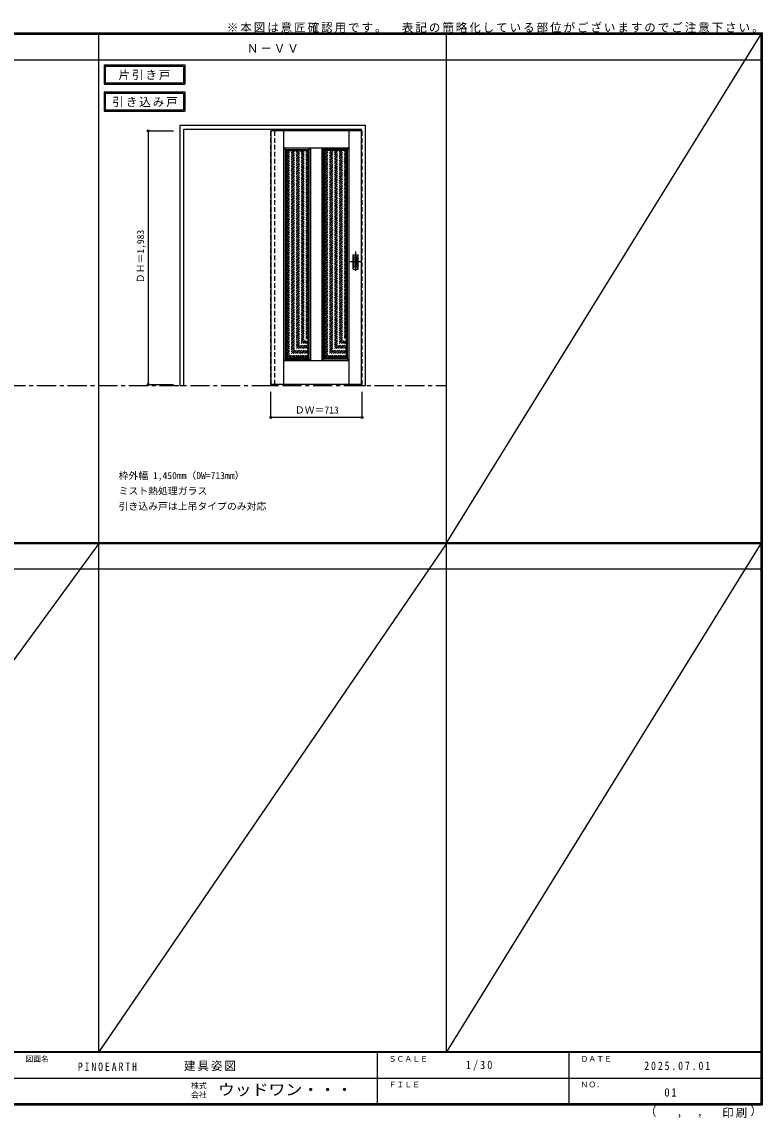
# Model space of a CAD drawing. Units: millimetres, scale not verified. Extents: x -6000 to 5700, y -4307 to 4260.
# Drawn here: x -87 to 5700, y -4307 to 4260 of the extents above; entities that cross this region are included whole.
import ezdxf
from ezdxf.enums import TextEntityAlignment as Align

# ---------------------------------------------------------------- set-up
doc = ezdxf.new("R2010")
doc.units = ezdxf.units.MM
doc.header["$LTSCALE"] = 30
doc.header["$PDMODE"] = 32
doc.header["$PDSIZE"] = 15
doc.linetypes.add('CHAIN1', pattern=[8, 5, -1, 1, -1])
doc.linetypes.add('DASHED1', pattern=[1.8, 1.2, -0.6])
for name, color, linetype in [('0-1_通り芯', 4, 'CHAIN1'), ('0-2_扉', 4, 'DASHED1'), ('0-3_仕上げ', 7, 'Continuous'), ('0-4_枠', 3, 'Continuous'), ('0-6_引手', 3, 'Continuous'), ('0-A_文字', 7, 'Continuous'), ('0-B_寸法', 7, 'Continuous'), ('0-C_ハッチ', 4, 'DASHED1'), ('F-0_補助線', 7, 'Continuous'), ('F-1_枠', 6, 'Continuous'), ('F-A_文字', 7, 'Continuous')]:
    doc.layers.add(name, color=color, linetype=linetype)
doc.styles.add('ＭＳ ゴシック', font='')
doc.styles.get('ＭＳ ゴシック').set_extended_font_data('MS Gothic')

msp = doc.modelspace()

# ---------------------------------------------------------------- linework, layer by layer
at = {"layer": '0-1_通り芯'}
for p, q in [((2521.25, 2465), (2521.25, 2303)), ((2562.25, 2384), (2480.25, 2384))]:
    msp.add_line(p, q, dxfattribs=at)
at = {"layer": '0-1_通り芯', "color": 7}
msp.add_line((-5490, 1418), (3233.5, 1418), dxfattribs=at)
at = {"layer": '0-2_扉', "color": 3, "linetype": 'Continuous'}
for p, q in [((2569.25, 3409.5), (1859.25, 3409.5)), ((1859.25, 3409.5), (1859.25, 1426.5)), ((2569.25, 1426.5), (1859.25, 1426.5))]:
    msp.add_line(p, q, dxfattribs=at)
at = {"layer": '0-2_扉'}
for p, q in [((1859.25, 3409.5), (1859.25, 3405.5)), ((2569.25, 3409.5), (2572.25, 3409.5))]:
    msp.add_line(p, q, dxfattribs=at)
msp.add_lwpolyline([(2569.25, 1426.5), (2572.25, 1426.5), (2572.25, 3409.5)], dxfattribs=at)
at = {"layer": '0-3_仕上げ'}
for p, q in [((1960.75, 1426.5), (1960.75, 3409.5)), ((2470.75, 1426.5), (2470.75, 3409.5)), ((1960.75, 3274.5), (1972.75, 3262.5)), ((2470.75, 3274.5), (1960.75, 3274.5)), ((2171.75, 3274.5), (2159.75, 3262.5)), ((2171.75, 1611.5), (2171.75, 3274.5)), ((2259.75, 3274.5), (2271.75, 3262.5)), ((2259.75, 1611.5), (2259.75, 3274.5)), ((2470.75, 3274.5), (2458.75, 3262.5)), ((1972.75, 1623.5), (1960.75, 1611.5)), ((2470.75, 1611.5), (1960.75, 1611.5)), ((2159.75, 1623.5), (2171.75, 1611.5)), ((2271.75, 1623.5), (2259.75, 1611.5)), ((2458.75, 1623.5), (2470.75, 1611.5))]:
    msp.add_line(p, q, dxfattribs=at)
at = {"layer": '0-3_仕上げ', "color": 3}
for p, q in [((1972.75, 3262.5), (2159.75, 3262.5)), ((1972.75, 1623.5), (1972.75, 3262.5)), ((2159.75, 1623.5), (2159.75, 3262.5)), ((2458.75, 3262.5), (2271.75, 3262.5)), ((2271.75, 1623.5), (2271.75, 3262.5)), ((2458.75, 1623.5), (2458.75, 3262.5)), ((1972.75, 1623.5), (2159.75, 1623.5)), ((2458.75, 1623.5), (2271.75, 1623.5))]:
    msp.add_line(p, q, dxfattribs=at)
at = {"layer": '0-3_仕上げ', "color": 4}
for p, q in [((1980.75, 3254.5), (2151.75, 3254.5)), ((1980.75, 1631.5), (1980.75, 3254.5)), ((2151.75, 1631.5), (2151.75, 3254.5)), ((2450.75, 3254.5), (2279.75, 3254.5)), ((2279.75, 1631.5), (2279.75, 3254.5)), ((2450.75, 1631.5), (2450.75, 3254.5)), ((1980.75, 1631.5), (2151.75, 1631.5)), ((2450.75, 1631.5), (2279.75, 1631.5))]:
    msp.add_line(p, q, dxfattribs=at)
at = {"layer": '0-4_枠'}
for p, q in [((1149.25, 1418), (1149.25, 3453)), ((1149.25, 3453), (2599.25, 3453)), ((2599.25, 1418), (2599.25, 3453)), ((1179.25, 3423), (2569.25, 3423)), ((1179.25, 1418), (1179.25, 3423)), ((2569.25, 1418), (2569.25, 3423)), ((1149.25, 1418), (1179.25, 1418)), ((1859.25, 1426.5), (1859.25, 1418)), ((1859.25, 1418), (1889.25, 1418)), ((1889.25, 1426.5), (1889.25, 1418)), ((2569.25, 1418), (2599.25, 1418))]:
    msp.add_line(p, q, dxfattribs=at)
at = {"layer": '0-4_枠', "color": 4, "linetype": 'DASHED1'}
for p, q in [((1859.25, 1426.5), (1859.25, 3423)), ((1889.25, 1426.5), (1889.25, 3423))]:
    msp.add_line(p, q, dxfattribs=at)
at = {"layer": '0-6_引手'}
for p, q in [((2500.25, 2437.5), (2500.25, 2330.5)), ((2501.75, 2439), (2540.75, 2439)), ((2542.25, 2330.5), (2542.25, 2437.5)), ((2501.75, 2329), (2540.75, 2329))]:
    msp.add_line(p, q, dxfattribs=at)
at = {"layer": '0-6_引手', "color": 7}
for p, q in [((2508.75, 2421.5), (2508.75, 2346.5)), ((2510.25, 2423), (2532.25, 2423)), ((2533.75, 2346.5), (2533.75, 2421.5)), ((2510.25, 2345), (2532.25, 2345))]:
    msp.add_line(p, q, dxfattribs=at)
at = {"layer": '0-6_引手'}
for centre, start, end in [((2501.75, 2437.5), 90, 180), ((2540.75, 2437.5), 0, 90), ((2501.75, 2330.5), 180, 270), ((2540.75, 2330.5), 270, 0)]:
    msp.add_arc(centre, 1.5, start, end, dxfattribs=at)
at = {"layer": '0-6_引手', "color": 7}
for centre, start, end in [((2510.25, 2421.5), 90, 180), ((2532.25, 2421.5), 0, 90), ((2510.25, 2346.5), 180, 270), ((2532.25, 2346.5), 270, 0)]:
    msp.add_arc(centre, 1.5, start, end, dxfattribs=at)
at = {"layer": '0-A_文字'}
for p, q in [((555, 3925), (555, 3775)), ((565, 3915), (565, 3785)), ((565, 3915), (1176.03, 3915)), ((1176.03, 3915), (1176.03, 3785)), ((555, 3775), (1186.03, 3775)), ((565, 3785), (1176.03, 3785)), ((555, 3713.53), (555, 3563.53)), ((565, 3703.53), (565, 3573.53)), ((565, 3703.53), (1176.03, 3703.53)), ((1176.03, 3703.53), (1176.03, 3573.53)), ((555, 3563.53), (1186.03, 3563.53)), ((565, 3573.53), (1176.03, 3573.53))]:
    msp.add_line(p, q, dxfattribs=at)
for points in [[(555, 3925), (1186.03, 3925), (1186.03, 3775)], [(555, 3713.53), (1186.03, 3713.53), (1186.03, 3563.53)]]:
    msp.add_lwpolyline(points, dxfattribs=at)
at = {"layer": '0-B_寸法', "color": 4}
for p, q in [((899.25, 3409.5), (899.25, 1426.5)), ((899.25, 3409.5), (1099.25, 3409.5)), ((899.25, 1426.5), (1099.25, 1426.5)), ((2572.25, 1168), (2572.25, 1368))]:
    msp.add_line(p, q, dxfattribs=at)
msp.add_lwpolyline([(2572.25, 1168), (1859.25, 1168), (1859.25, 1368)], dxfattribs=at)
at = {"layer": '0-B_寸法'}
for p in [(899.25, 3409.5), (899.25, 1426.5), (1859.25, 1168), (2572.25, 1168)]:
    msp.add_point(p, dxfattribs=at)
at = {"layer": '0-C_ハッチ'}
for p, q in [((1980.75, 3242.17), (1993.08, 3254.5)), ((1980.75, 3086.6), (2148.65, 3254.5)), ((1980.75, 3100.75), (2134.5, 3254.5)), ((1980.75, 3114.89), (2120.36, 3254.5)), ((1980.75, 3129.03), (2106.22, 3254.5)), ((1980.75, 3143.17), (2092.08, 3254.5)), ((1980.75, 3157.32), (2077.94, 3254.5)), ((1980.75, 3171.46), (2063.79, 3254.5)), ((1980.75, 3185.6), (2049.65, 3254.5)), ((1980.75, 3199.74), (2035.51, 3254.5)), ((1980.75, 3213.88), (2021.37, 3254.5)), ((1980.75, 3228.03), (2007.22, 3254.5)), ((1980.75, 3072.46), (2151.75, 3243.46)), ((1980.75, 3058.32), (2151.75, 3229.32)), ((1980.75, 3044.18), (2151.75, 3215.18)), ((1980.75, 3030.04), (2151.75, 3201.04)), ((1980.75, 3015.89), (2151.75, 3186.89)), ((1980.75, 3001.75), (2151.75, 3172.75)), ((2279.75, 3244.18), (2290.07, 3254.5)), ((2279.75, 3088.62), (2445.63, 3254.5)), ((2279.75, 3102.76), (2431.49, 3254.5)), ((2279.75, 3116.9), (2417.35, 3254.5)), ((2279.75, 3131.05), (2403.2, 3254.5)), ((2279.75, 3145.19), (2389.06, 3254.5)), ((2279.75, 3159.33), (2374.92, 3254.5)), ((2279.75, 3173.47), (2360.78, 3254.5)), ((2279.75, 3187.61), (2346.64, 3254.5)), ((2279.75, 3201.76), (2332.49, 3254.5)), ((2279.75, 3215.9), (2318.35, 3254.5)), ((2279.75, 3230.04), (2304.21, 3254.5)), ((2279.75, 3074.48), (2450.75, 3245.48)), ((2279.75, 3060.34), (2450.75, 3231.34)), ((2279.75, 3046.19), (2450.75, 3217.19)), ((2279.75, 3032.05), (2450.75, 3203.05)), ((2279.75, 3017.91), (2450.75, 3188.91)), ((2279.75, 3003.77), (2450.75, 3174.77)), ((1980.75, 2987.61), (2151.75, 3158.61)), ((1980.75, 2973.47), (2151.75, 3144.47)), ((1980.75, 2959.33), (2151.75, 3130.33)), ((1980.75, 2945.18), (2151.75, 3116.18)), ((1980.75, 2931.04), (2151.75, 3102.04)), ((1980.75, 2916.9), (2151.75, 3087.9)), ((2279.75, 2989.62), (2450.75, 3160.62)), ((2279.75, 2975.48), (2450.75, 3146.48)), ((2279.75, 2961.34), (2450.75, 3132.34)), ((2279.75, 2947.2), (2450.75, 3118.2)), ((2279.75, 2933.06), (2450.75, 3104.06)), ((2279.75, 2918.91), (2450.75, 3089.91)), ((1980.75, 2902.76), (2151.75, 3073.76)), ((1980.75, 2888.61), (2151.75, 3059.61)), ((1980.75, 2874.47), (2151.75, 3045.47)), ((1980.75, 2860.33), (2151.75, 3031.33)), ((1980.75, 2846.19), (2151.75, 3017.19)), ((1980.75, 2832.05), (2151.75, 3003.05)), ((2279.75, 2904.77), (2450.75, 3075.77)), ((2279.75, 2890.63), (2450.75, 3061.63)), ((2279.75, 2876.49), (2450.75, 3047.49)), ((2279.75, 2862.35), (2450.75, 3033.35)), ((2279.75, 2848.2), (2450.75, 3019.2)), ((2279.75, 2834.06), (2450.75, 3005.06)), ((1980.75, 2817.9), (2151.75, 2988.9)), ((1980.75, 2803.76), (2151.75, 2974.76)), ((1980.75, 2789.62), (2151.75, 2960.62)), ((1980.75, 2775.48), (2151.75, 2946.48)), ((1980.75, 2761.34), (2151.75, 2932.34)), ((1980.75, 2747.19), (2151.75, 2918.19)), ((2279.75, 2819.92), (2450.75, 2990.92)), ((2279.75, 2805.78), (2450.75, 2976.78)), ((2279.75, 2791.63), (2450.75, 2962.63)), ((2279.75, 2777.49), (2450.75, 2948.49)), ((2279.75, 2763.35), (2450.75, 2934.35)), ((2279.75, 2749.21), (2450.75, 2920.21)), ((1980.75, 2733.05), (2151.75, 2904.05)), ((1980.75, 2718.91), (2151.75, 2889.91)), ((1980.75, 2704.77), (2151.75, 2875.77)), ((1980.75, 2690.62), (2151.75, 2861.62)), ((1980.75, 2676.48), (2151.75, 2847.48)), ((1980.75, 2662.34), (2151.75, 2833.34)), ((2279.75, 2735.07), (2450.75, 2906.07)), ((2279.75, 2720.92), (2450.75, 2891.92)), ((2279.75, 2706.78), (2450.75, 2877.78)), ((2279.75, 2692.64), (2450.75, 2863.64)), ((2279.75, 2678.5), (2450.75, 2849.5)), ((2279.75, 2664.36), (2450.75, 2835.36)), ((1980.75, 2648.2), (2151.75, 2819.2)), ((1980.75, 2634.06), (2151.75, 2805.06)), ((1980.75, 2619.91), (2151.75, 2790.91)), ((1980.75, 2605.77), (2151.75, 2776.77)), ((1980.75, 2591.63), (2151.75, 2762.63)), ((1980.75, 2577.49), (2151.75, 2748.49)), ((2279.75, 2650.21), (2450.75, 2821.21)), ((2279.75, 2636.07), (2450.75, 2807.07)), ((2279.75, 2621.93), (2450.75, 2792.93)), ((2279.75, 2607.79), (2450.75, 2778.79)), ((2279.75, 2593.64), (2450.75, 2764.64)), ((2279.75, 2579.5), (2450.75, 2750.5)), ((1980.75, 2563.35), (2151.75, 2734.35)), ((1980.75, 2549.2), (2151.75, 2720.2)), ((1980.75, 2535.06), (2151.75, 2706.06)), ((1980.75, 2520.92), (2151.75, 2691.92)), ((1980.75, 2506.78), (2151.75, 2677.78)), ((1980.75, 2492.63), (2151.75, 2663.63)), ((2279.75, 2565.36), (2450.75, 2736.36)), ((2279.75, 2551.22), (2450.75, 2722.22)), ((2279.75, 2537.08), (2450.75, 2708.08)), ((2279.75, 2522.93), (2450.75, 2693.93)), ((2279.75, 2508.79), (2450.75, 2679.79)), ((2279.75, 2494.65), (2450.75, 2665.65)), ((1980.75, 2478.49), (2151.75, 2649.49)), ((1980.75, 2464.35), (2151.75, 2635.35)), ((1980.75, 2450.21), (2151.75, 2621.21)), ((1980.75, 2436.07), (2151.75, 2607.07)), ((1980.75, 2421.92), (2151.75, 2592.92)), ((1980.75, 2407.78), (2151.75, 2578.78)), ((2279.75, 2480.51), (2450.75, 2651.51)), ((2279.75, 2466.37), (2450.75, 2637.37)), ((2279.75, 2452.22), (2450.75, 2623.22)), ((2279.75, 2438.08), (2450.75, 2609.08)), ((2279.75, 2423.94), (2450.75, 2594.94)), ((2279.75, 2409.8), (2450.75, 2580.8)), ((1980.75, 2393.64), (2151.75, 2564.64)), ((1980.75, 2379.5), (2151.75, 2550.5)), ((1980.75, 2365.36), (2151.75, 2536.36)), ((1980.75, 2351.21), (2151.75, 2522.21)), ((1980.75, 2337.07), (2151.75, 2508.07)), ((1980.75, 2322.93), (2151.75, 2493.93)), ((2279.75, 2395.65), (2450.75, 2566.65)), ((2279.75, 2381.51), (2450.75, 2552.51)), ((2279.75, 2367.37), (2450.75, 2538.37)), ((2279.75, 2353.23), (2450.75, 2524.23)), ((2279.75, 2339.09), (2450.75, 2510.09)), ((2279.75, 2324.94), (2450.75, 2495.94)), ((1980.75, 2308.79), (2151.75, 2479.79)), ((1980.75, 2294.64), (2151.75, 2465.64)), ((1980.75, 2280.5), (2151.75, 2451.5)), ((1980.75, 2266.36), (2151.75, 2437.36)), ((1980.75, 2252.22), (2151.75, 2423.22)), ((1980.75, 2238.08), (2151.75, 2409.08)), ((2279.75, 2310.8), (2450.75, 2481.8)), ((2279.75, 2296.66), (2450.75, 2467.66)), ((2279.75, 2282.52), (2450.75, 2453.52)), ((2279.75, 2268.38), (2450.75, 2439.38)), ((2279.75, 2254.23), (2450.75, 2425.23)), ((2279.75, 2240.09), (2450.75, 2411.09)), ((1980.75, 2223.93), (2151.75, 2394.93)), ((1980.75, 2209.79), (2151.75, 2380.79)), ((1980.75, 2195.65), (2151.75, 2366.65)), ((1980.75, 2181.51), (2151.75, 2352.51)), ((1980.75, 2167.37), (2151.75, 2338.37)), ((1980.75, 2153.22), (2151.75, 2324.22)), ((2279.75, 2225.95), (2450.75, 2396.95)), ((2279.75, 2211.81), (2450.75, 2382.81)), ((2279.75, 2197.67), (2450.75, 2368.67)), ((2279.75, 2183.52), (2450.75, 2354.52)), ((2279.75, 2169.38), (2450.75, 2340.38)), ((2279.75, 2155.24), (2450.75, 2326.24)), ((1980.75, 2139.08), (2151.75, 2310.08)), ((1980.75, 2124.94), (2151.75, 2295.94)), ((1980.75, 2110.8), (2151.75, 2281.8)), ((1980.75, 2096.65), (2151.75, 2267.65)), ((1980.75, 2082.51), (2151.75, 2253.51)), ((1980.75, 2068.37), (2151.75, 2239.37)), ((2279.75, 2141.1), (2450.75, 2312.1)), ((2279.75, 2126.95), (2450.75, 2297.95)), ((2279.75, 2112.81), (2450.75, 2283.81)), ((2279.75, 2098.67), (2450.75, 2269.67)), ((2279.75, 2084.53), (2450.75, 2255.53)), ((2279.75, 2070.39), (2450.75, 2241.39)), ((1980.75, 2054.23), (2151.75, 2225.23)), ((1980.75, 2040.09), (2151.75, 2211.09)), ((1980.75, 2025.94), (2151.75, 2196.94)), ((1980.75, 2011.8), (2151.75, 2182.8)), ((1980.75, 1997.66), (2151.75, 2168.66)), ((1980.75, 1983.52), (2151.75, 2154.52)), ((2279.75, 2056.24), (2450.75, 2227.24)), ((2279.75, 2042.1), (2450.75, 2213.1)), ((2279.75, 2027.96), (2450.75, 2198.96)), ((2279.75, 2013.82), (2450.75, 2184.82)), ((2279.75, 1999.68), (2450.75, 2170.68)), ((2279.75, 1985.53), (2450.75, 2156.53)), ((2279.75, 1971.39), (2450.75, 2142.39)), ((1980.75, 1969.38), (2151.75, 2140.38)), ((1980.75, 1955.23), (2151.75, 2126.23)), ((1980.75, 1941.09), (2151.75, 2112.09)), ((1980.75, 1926.95), (2151.75, 2097.95)), ((1980.75, 1912.81), (2151.75, 2083.81)), ((1980.75, 1898.67), (2151.75, 2069.67)), ((2279.75, 1957.25), (2450.75, 2128.25)), ((2279.75, 1943.11), (2450.75, 2114.11)), ((2279.75, 1928.96), (2450.75, 2099.96)), ((2279.75, 1914.82), (2450.75, 2085.82)), ((2279.75, 1900.68), (2450.75, 2071.68)), ((2279.75, 1886.54), (2450.75, 2057.54)), ((1980.75, 1884.52), (2151.75, 2055.52)), ((1980.75, 1870.38), (2151.75, 2041.38)), ((1980.75, 1856.24), (2151.75, 2027.24)), ((1980.75, 1842.1), (2151.75, 2013.1)), ((1980.75, 1827.95), (2151.75, 1998.95)), ((1980.75, 1813.81), (2151.75, 1984.81)), ((1980.75, 1799.67), (2151.75, 1970.67)), ((2279.75, 1872.4), (2450.75, 2043.4)), ((2279.75, 1858.25), (2450.75, 2029.25)), ((2279.75, 1844.11), (2450.75, 2015.11)), ((2279.75, 1829.97), (2450.75, 2000.97)), ((2279.75, 1815.83), (2450.75, 1986.83)), ((2279.75, 1801.69), (2450.75, 1972.69)), ((1980.75, 1785.53), (2151.75, 1956.53)), ((1980.75, 1771.39), (2151.75, 1942.39)), ((1980.75, 1757.24), (2151.75, 1928.24)), ((1980.75, 1743.1), (2151.75, 1914.1)), ((1980.75, 1728.96), (2151.75, 1899.96)), ((1980.75, 1714.82), (2151.75, 1885.82)), ((2279.75, 1787.54), (2450.75, 1958.54)), ((2279.75, 1773.4), (2450.75, 1944.4)), ((2279.75, 1759.26), (2450.75, 1930.26)), ((2279.75, 1745.12), (2450.75, 1916.12)), ((2279.75, 1730.97), (2450.75, 1901.97)), ((2279.75, 1716.83), (2450.75, 1887.83)), ((1980.75, 1700.68), (2151.75, 1871.68)), ((1980.75, 1686.53), (2151.75, 1857.53)), ((1980.75, 1672.39), (2151.75, 1843.39)), ((1980.75, 1658.25), (2151.75, 1829.25)), ((1980.75, 1644.11), (2151.75, 1815.11)), ((1982.29, 1631.5), (2151.75, 1800.96)), ((2279.75, 1702.69), (2450.75, 1873.69)), ((2279.75, 1688.55), (2450.75, 1859.55)), ((2279.75, 1674.41), (2450.75, 1845.41)), ((2279.75, 1660.26), (2450.75, 1831.26)), ((2279.75, 1646.12), (2450.75, 1817.12)), ((2279.75, 1631.98), (2450.75, 1802.98)), ((1996.43, 1631.5), (2151.75, 1786.82)), ((2010.57, 1631.5), (2151.75, 1772.68)), ((2024.71, 1631.5), (2151.75, 1758.54)), ((2038.85, 1631.5), (2151.75, 1744.4)), ((2053, 1631.5), (2151.75, 1730.25)), ((2067.14, 1631.5), (2151.75, 1716.11)), ((2293.41, 1631.5), (2450.75, 1788.84)), ((2307.55, 1631.5), (2450.75, 1774.7)), ((2321.7, 1631.5), (2450.75, 1760.55)), ((2335.84, 1631.5), (2450.75, 1746.41)), ((2349.98, 1631.5), (2450.75, 1732.27)), ((2364.12, 1631.5), (2450.75, 1718.13)), ((2081.28, 1631.5), (2151.75, 1701.97)), ((2095.42, 1631.5), (2151.75, 1687.83)), ((2109.56, 1631.5), (2151.75, 1673.69)), ((2123.71, 1631.5), (2151.75, 1659.54)), ((2137.85, 1631.5), (2151.75, 1645.4)), ((2378.27, 1631.5), (2450.75, 1703.98)), ((2392.41, 1631.5), (2450.75, 1689.84)), ((2406.55, 1631.5), (2450.75, 1675.7)), ((2420.69, 1631.5), (2450.75, 1661.56)), ((2434.83, 1631.5), (2450.75, 1647.42)), ((2448.98, 1631.5), (2450.75, 1633.27)), ((2158.13, 1623.5), (2159.75, 1625.12))]:
    msp.add_line(p, q, dxfattribs=at)
at = {"layer": 'F-0_補助線'}
for p, q in [((5690, 4165), (3233.5, 190.5)), ((515, 184.5), (-2397.5, -3790)), ((3233.5, 184.5), (515, -3790)), ((5690, 184.5), (3233.5, -3790))]:
    msp.add_line(p, q, dxfattribs=at)
at = {"layer": 'F-1_枠'}
for p, q in [((-6000, 4175), (5700, 4175)), ((-6000, 4170), (5700, 4170)), ((-6000, 4165), (5700, 4165)), ((515, -3790), (515, 4175)), ((3233.5, -3790), (3233.5, 4175)), ((5690, 4175), (5690, -4205)), ((5695, 4175), (5695, -4205)), ((5700, 4175), (5700, -4205)), ((-6000, 3965), (5700, 3965)), ((-6000, 190.5), (5700, 190.5)), ((-6000, 187.5), (5700, 187.5)), ((-6000, 184.5), (5700, 184.5)), ((-6000, -15.5), (5700, -15.5)), ((5700, -3790), (-6000, -3790)), ((5700, -3795), (-6000, -3795)), ((2690, -3795), (2690, -4195)), ((4190, -3795), (4190, -4195)), ((-150, -3995), (5690, -3995.01)), ((5700, -4195), (-6000, -4195)), ((5700, -4200), (-6000, -4200)), ((5700, -4205), (-6000, -4205))]:
    msp.add_line(p, q, dxfattribs=at)

# ---------------------------------------------------------------- texts
at = {"layer": '0-A_文字', "style": 'ＭＳ ゴシック'}
for s, p in [('枠外幅 1,450mm（DW=713mm）', (669.25, 670.5)), ('ミスト熱処理ガラス', (669.25, 550.5)), ('引き込み戸は上吊タイプのみ対応', (669.25, 430.5))]:
    msp.add_text(s, height=54.99, dxfattribs=at).set_placement(p, align=Align.BOTTOM_LEFT)
at = {"layer": '0-A_文字', "char_height": 65.98, "attachment_point": 7, "style": 'ＭＳ ゴシック'}
for s, insert in [('\\T1.17;※本図は意匠確認用です。\u3000表記の簡略化している部位がございますのでご注意下さい。', (1515, 4175)), ('\\T1.17;Ｎ－ＶＶ', (1671.75, 4020)), ('\\T1.17;片引き戸', (668.02, 3805)), ('\\T1.17;引き込み戸', (619.66, 3593.53))]:
    msp.add_mtext(s, dxfattribs=dict(at, insert=insert))
at = {"layer": '0-B_寸法', "style": 'ＭＳ ゴシック'}
msp.add_text('ＤＨ＝1,983', height=54.99, rotation=90, dxfattribs=at).set_placement((884.25, 2217.75), align=Align.BOTTOM_LEFT)
msp.add_text('ＤＷ＝713', height=54.99, dxfattribs=at).set_placement((2047, 1183), align=Align.BOTTOM_LEFT)
at = {"layer": 'F-A_文字', "style": 'ＭＳ ゴシック'}
for s, height, p in [('図面名', 43.99, (-60, -3880)), ('ＳＣＡＬＥ', 43.99, (2780, -3880)), ('ＤＡＴＥ', 43.99, (4280, -3880)), ('株式', 43.99, (1235, -4089)), ('ＦＩＬＥ', 43.99, (2780, -4080)), ('ＮＯ．', 43.99, (4280, -4080)), ('会社', 43.99, (1235, -4161)), ('（', 65.98, (4784.03, -4308.31)), (',', 65.98, (5031.28, -4308.31)), (',', 65.98, (5190.2, -4305.53)), ('）', 65.98, (5608.4, -4304.13))]:
    msp.add_text(s, height=height, dxfattribs=at).set_placement(p, align=Align.BOTTOM_LEFT)
at = {"layer": 'F-A_文字', "style": 'ＭＳ ゴシック', "width": 1.1}
msp.add_text('ウッドワン・・・', height=87.98, dxfattribs=at).set_placement((1445, -4155), align=Align.BOTTOM_LEFT)
at = {"layer": 'F-A_文字', "char_height": 65.98, "attachment_point": 7, "style": 'ＭＳ ゴシック'}
for s, insert in [('\\T1.38;\\W0.9;1/30', (3383.75, -3940)), ('\\T1.39;\\W0.85;PINOEARTH', (350, -3940)), ('\\T1.17;建具姿図', (1180.42, -3940)), ('\\T1.39;\\W0.85;2025.07.01', (4778.75, -3932.5)), ('\\T1.36;\\W0.9;01', (4936.25, -4140)), ('\\T1.17;印刷', (5388.15, -4306.92))]:
    msp.add_mtext(s, dxfattribs=dict(at, insert=insert))

doc.saveas('drawing.dxf')
